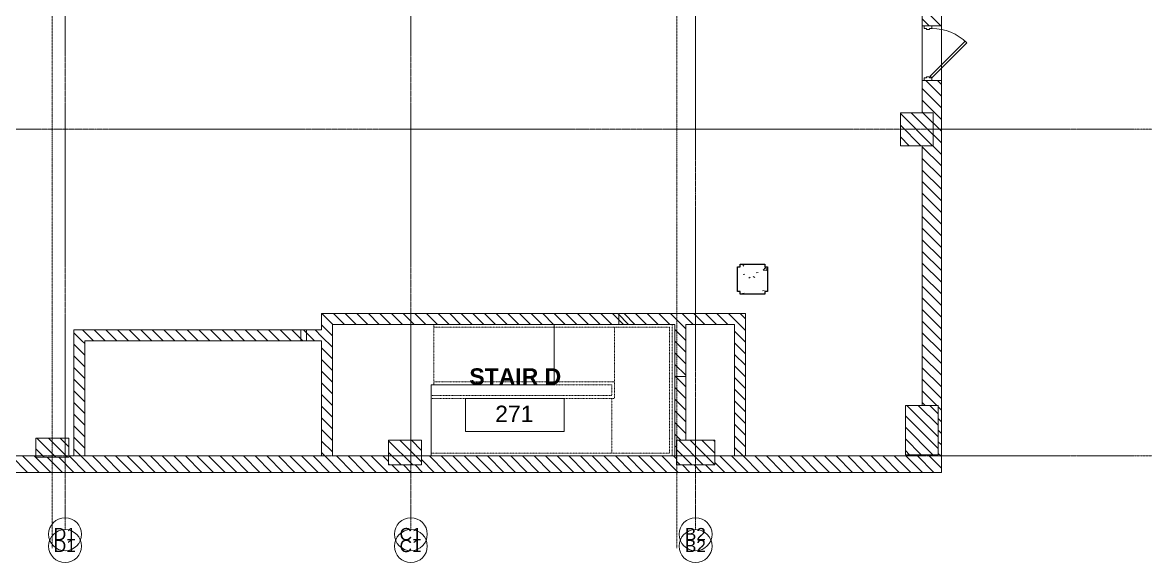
# Model space of a CAD drawing. Header units: inches. Extents: x -956 to 1409, y -1120 to 895.
# Drawn here: x -367 to 453, y -1120 to -726 of the extents above; entities that cross this region are included whole.
import ezdxf

# ---------------------------------------------------------------- set-up
doc = ezdxf.new("R2010")
doc.units = ezdxf.units.IN
doc.header["$MEASUREMENT"] = 0
for name, pattern in [('Grid Line', [0.875, 0.5, -0.125, 0.125, -0.125]), ('Grid Line 1_2_', [0.875, 0.5, -0.125, 0.125, -0.125]), ('Grid Line 1_4_', [0.4375, 0.25, -0.0625, 0.0625, -0.0625]), ('Overhead 1_16_', [0.101562, 0.0625, -0.039062])]:
    doc.linetypes.add(name, pattern=pattern)
for name, color, linetype, lineweight in [('A-AREA-IDEN', 2, 'Continuous', 9), ('A-DOOR', 31, 'Continuous', 13), ('A-DOOR-FRAM', 31, 'Continuous', 20), ('A-FLOR', 192, 'Continuous', 13), ('A-WALL', 113, 'Continuous', 13), ('A-WALL-PATT', 111, 'Continuous', 13), ('S-COLS', 52, 'Continuous', 13), ('S-GRID', 1, 'Continuous', 9), ('S-GRID-IDEN', 1, 'Continuous', 9), ('S-STRS-MBND', 31, 'Continuous', 13)]:
    doc.layers.add(name, color=color, linetype=linetype, lineweight=lineweight)
doc.styles.add('Arial', font='arial.ttf', dxfattribs={"height": 9})
doc.styles.add('Arial_2', font='arial.ttf', dxfattribs={"height": 12})
doc.styles.add('Arial_B', font='arialbd.ttf', dxfattribs={"height": 12})
pattern_1 = [(135, (0, 0), (-4.24264, -4.24264), [])]

# ---------------------------------------------------------------- blocks, each defined once
blk = doc.blocks.new('Concrete-Square-Column - 14 x 24-3368441-7TH FLOOR TELECOM RCP')
at = {"layer": 'S-COLS', "lineweight": 9}
h = blk.add_hatch(dxfattribs=at)
h.set_pattern_fill('FP_3', color=9, style=0, pattern_type=2)
h.set_pattern_definition([(45, (1036.119, -344.82), (-4.24264, 4.24264), [])])
h.paths.add_polyline_path([(-7, -12), (7, -12), (7, 12), (-7, 12)], flags=0)
at = {"layer": 'S-COLS', "color": 53, "lineweight": 20}
for p, q in [((-7, 12), (7, 12)), ((-7, -12), (-7, 12)), ((7, 12), (7, -12)), ((7, -12), (-7, -12))]:
    blk.add_line(p, q, dxfattribs=at)
blk = doc.blocks.new('Concrete-Square-Column - 18 x 24-3368431-7TH FLOOR TELECOM RCP')
at = {"layer": 'S-COLS', "lineweight": 9}
h = blk.add_hatch(dxfattribs=at)
h.set_pattern_fill('FP_4', color=9, style=0, pattern_type=2)
h.set_pattern_definition([(45, (1039.619, -87.227), (-4.24264, 4.24264), [])])
h.paths.add_polyline_path([(-9, 11.25), (-9, -12), (9, -12), (9, 12), (-9, 12)], flags=0)
at = {"layer": 'S-COLS', "color": 53, "lineweight": 20}
for p, q in [((-9, 12), (9, 12)), ((-9, -12), (-9, 12)), ((9, 12), (9, -12)), ((9, -12), (-9, -12))]:
    blk.add_line(p, q, dxfattribs=at)
blk = doc.blocks.new('Concrete-Square-Column - 18 x 28-3368442-7TH FLOOR TELECOM RCP')
at = {"layer": 'S-COLS', "lineweight": 9}
h = blk.add_hatch(dxfattribs=at)
h.set_pattern_fill('FP_5', color=9, style=0, pattern_type=2)
h.set_pattern_definition([(45, (1039.619, 124.898), (-4.24264, 4.24264), [])])
h.paths.add_polyline_path([(-9, -14), (9, -14), (9, 14), (-9, 14)], flags=0)
at = {"layer": 'S-COLS', "color": 53, "lineweight": 20}
for p, q in [((-9, 14), (9, 14)), ((-9, -14), (-9, 14)), ((9, 14), (9, -14)), ((9, -14), (-9, -14))]:
    blk.add_line(p, q, dxfattribs=at)
blk = doc.blocks.new('Concrete-Square-Column - 36 x 24-3368446-7TH FLOOR TELECOM RCP')
at = {"layer": 'S-COLS', "lineweight": 9}
h = blk.add_hatch(dxfattribs=at)
h.set_pattern_fill('FP_8', color=9, style=0, pattern_type=2)
h.set_pattern_definition([(45, (1023.244, 290.023), (-4.24264, 4.24264), [])])
h.paths.add_polyline_path([(-18, 12), (-18, -12), (18, -12), (18, 12)], flags=0)
at = {"layer": 'S-COLS', "color": 53, "lineweight": 20}
for p, q in [((-18, 12), (18, 12)), ((-18, -12), (-18, 12)), ((18, 12), (18, -12)), ((18, -12), (-18, -12))]:
    blk.add_line(p, q, dxfattribs=at)
blk = doc.blocks.new('Concrete-Square-Column - 24 x 24-3368432-7TH FLOOR TELECOM RCP')
at = {"layer": 'S-COLS', "lineweight": 9}
h = blk.add_hatch(dxfattribs=at)
h.set_pattern_fill('FP_9', color=9, style=0, pattern_type=2)
h.set_pattern_definition([(45, (803.744, 286.398), (-4.24264, 4.24264), [])])
h.paths.add_polyline_path([(-12, -12), (12, -12), (12, 12), (-12, 12)], flags=0)
at = {"layer": 'S-COLS', "color": 53, "lineweight": 20}
for p, q in [((-12, 12), (12, 12)), ((-12, -12), (-12, 12)), ((12, 12), (12, -12)), ((12, -12), (-12, -12))]:
    blk.add_line(p, q, dxfattribs=at)
blk = doc.blocks.new('Single-HM Frame - Exterior Egress - 36_-1543818-7TH FLOOR TELECOM RCP')
at = {"layer": 'A-DOOR', "color": 9, "lineweight": 9}
for p, q in [((-16.76, 1.24), (-18, 0)), ((-18, 0), (7.46, -25.45)), ((8.7, -24.21), (-16.76, 1.24)), ((7.46, -25.45), (8.7, -24.21))]:
    blk.add_line(p, q, dxfattribs=at)
blk.add_arc((-18, 0), 36, 315.01, 0, dxfattribs=at)
at = {"layer": 'A-DOOR-FRAM', "color": 53}
for p, q in [((-18, 5.75), (-20, 5.75)), ((-20, 0), (-18, 0)), ((-18, 4), (-18, 5.75)), ((-17.25, 4), (-18, 4)), ((-18, 1.75), (-17.25, 1.75)), ((-18, 0), (-18, 1.75)), ((-17.25, 1.75), (-17.25, 4)), ((17.25, 4), (18, 4)), ((17.25, 1.75), (17.25, 4)), ((18, 1.75), (17.25, 1.75)), ((18, 5.75), (20, 5.75)), ((18, 4), (18, 5.75)), ((18, 0), (18, 1.75)), ((20, 0), (18, 0))]:
    blk.add_line(p, q, dxfattribs=at)
blk = doc.blocks.new('Column - 6th - 22 x 22-3237574-7TH FLOOR TELECOM RCP')
at = {"layer": 'S-COLS', "lineweight": 9}
h = blk.add_hatch(dxfattribs=at)
h.set_pattern_fill('FP_27', color=256, style=0, pattern_type=2)
h.set_pattern_definition([(50, (-161.398, 913.12), (27.5427, -2.4099), [2.88, -31.68]), (355, (-161.398, 913.12), (-5.32784, 28.8843), [2.304, -25.344]), (100.451, (-159.103, 912.918), (22.2153, 26.4739), [2.448, -26.924]), (46.184, (-161.398, 920.8), (40.9819, -6.3564), [4.32, -47.52]), (96.636, (-157.983, 920.27), (35.8907, 37.4062), [3.671, -40.386]), (351.184, (-161.4, 920.8), (35.891, 37.4062), [3.456, -38.016]), (21, (-157.558, 918.88), (22.92104, -15.46073), [2.88, -31.68]), (326, (-157.558, 918.88), (9.3435, 27.8457), [2.304, -25.344]), (71.451, (-155.648, 917.59), (32.2648, 12.3844), [2.448, -26.924]), (37.5, (-161.398, 913.119), (0.46686, 12.78271), [1.267, -23.77, 1.267, -24.461, -25.44]), (37.5, (-161.398, 913.119), (0.46686, 12.78271), [-50.765, 1.267, -24.173]), (7.5, (-161.398, 913.119), (10.10159, 15.1451), [1.267, -13.402, 1.267, -23.194, -9.696]), (7.5, (-161.398, 913.119), (10.10159, 15.1451), [-39.13, 1.267, -8.429]), (327.5, (-169.961, 913.119), (20.49916, -0.86578), [1.267, -8.333, 1.267, -28.685, -39.744]), (327.5, (-169.961, 913.119), (20.49916, -0.86578), [-39.552, 1.267, -38.477]), (317.5, (-173.801, 913.119), (22.39478, 3.8443), [1.267, -11.213, 1.267, -18.624, -28.224]), (317.5, (-173.801, 913.119), (22.39478, 3.8443), [-32.371, 1.267, -26.957])])
h.paths.add_polyline_path([(-4, -11), (14, -11), (14, -9), (16, -9), (16, 9), (14, 9), (14, 11), (-4, 11), (-4, 9), (-6, 9), (-6, -9), (-4, -9)], flags=0)
at = {"layer": 'S-COLS', "color": 213, "lineweight": 30}
for p, q in [((-6, -9), (-6, 9)), ((-6, 9), (-4, 9)), ((-4, 11), (14, 11)), ((-4, 9), (-4, 11)), ((14, 11), (14, 9)), ((14, 9), (16, 9)), ((16, 9), (16, -9)), ((-4, -9), (-6, -9)), ((-4, -11), (-4, -9)), ((14, -11), (-4, -11)), ((16, -9), (14, -9)), ((14, -9), (14, -11))]:
    blk.add_line(p, q, dxfattribs=at)
blk = doc.blocks.new('Grid - Grid Head - Circle-20770-7TH FLOOR TELECOM RCP')
at = {"layer": 'S-GRID-IDEN', "color": 9}
blk.add_circle((0, 0), 0.125, dxfattribs=at)
blk = doc.blocks.new('18433_1 - AEO NY - CENTRAL_rvt-1-7TH FLOOR TELECOM RCP')
at = {"layer": 'A-WALL-PATT', "lineweight": 9}
h = blk.add_hatch(dxfattribs=at)
h.set_pattern_fill('FP_1', color=9, style=0, pattern_type=2)
h.set_pattern_definition(pattern_1)
h.paths.add_polyline_path([(290.4, -1042.12), (304.4, -1042.12), (304.4, -768.12), (290.4, -768.12), (290.4, -791.74), (298.4, -791.74), (298.4, -815.74), (290.4, -815.74), (290.4, -1005.24), (302.02, -1005.24), (302.02, -1041.24), (290.4, -1041.24)], flags=0)
h.paths.add_polyline_path([(304.4, -728.12), (304.4, -556.12), (290.4, -556.12), (290.4, -562.62), (294.9, -562.62), (294.9, -586.62), (290.4, -586.62), (290.4, -728.12)], flags=0)
h = blk.add_hatch(dxfattribs=at)
h.set_pattern_fill('FP_1', color=9, style=0, pattern_type=2)
h.set_pattern_definition(pattern_1)
h.paths.add_polyline_path([(-140.23, -1042.12), (-140.23, -938.12), (-148.23, -938.12), (-148.23, -1042.12)], flags=0)
h = blk.add_hatch(dxfattribs=at)
h.set_pattern_fill('FP_1', color=9, style=0, pattern_type=2)
h.set_pattern_definition(pattern_1)
h.paths.add_polyline_path([(-140.23, -946.12), (-62.35, -946.12), (-62.35, -938.12), (-140.23, -938.12)], flags=0)
h = blk.add_hatch(dxfattribs=at)
h.set_pattern_fill('FP_1', color=9, style=0, pattern_type=2)
h.set_pattern_definition(pattern_1)
h.paths.add_polyline_path([(76, -946.12), (68, -938.12), (-62.35, -938.12), (-62.35, -946.12)], flags=0)
h = blk.add_hatch(dxfattribs=at)
h.set_pattern_fill('FP_1', color=9, style=0, pattern_type=2)
h.set_pattern_definition(pattern_1)
h.paths.add_polyline_path([(117.77, -946.12), (117.77, -938.12), (68.77, -938.12), (68.77, -946.12), (109.77, -946.12)], flags=0)
h = blk.add_hatch(dxfattribs=at)
h.set_pattern_fill('FP_1', color=9, style=0, pattern_type=2)
h.set_pattern_definition(pattern_1)
h.paths.add_polyline_path([(153.4, -946.12), (153.4, -938.12), (117.77, -938.12), (117.77, -946.12)], flags=0)
h = blk.add_hatch(dxfattribs=at)
h.set_pattern_fill('FP_1', color=9, style=0, pattern_type=2)
h.set_pattern_definition(pattern_1)
h.paths.add_polyline_path([(153.4, -976.12), (161.4, -976.12), (161.4, -938.12), (153.4, -938.12), (153.4, -946.12)], flags=0)
h = blk.add_hatch(dxfattribs=at)
h.set_pattern_fill('FP_1', color=9, style=0, pattern_type=2)
h.set_pattern_definition(pattern_1)
h.paths.add_polyline_path([(-159.23, -958.12), (-159.23, -950.12), (-329.1, -950.12), (-329.1, -958.12), (-163.23, -958.12)], flags=0)
h = blk.add_hatch(dxfattribs=at)
h.set_pattern_fill('FP_1', color=9, style=0, pattern_type=2)
h.set_pattern_definition(pattern_1)
h.paths.add_polyline_path([(-159.23, -958.12), (-148.23, -958.12), (-148.23, -950.12), (-163.23, -950.12), (-163.23, -958.12)], flags=0)
h = blk.add_hatch(dxfattribs=at)
h.set_pattern_fill('FP_1', color=9, style=0, pattern_type=2)
h.set_pattern_definition(pattern_1)
h.paths.add_polyline_path([(117.77, -984.14), (117.77, -946.12), (109.77, -946.12), (109.77, -984.14)], flags=0)
h = blk.add_hatch(dxfattribs=at)
h.set_pattern_fill('FP_1', color=9, style=0, pattern_type=2)
h.set_pattern_definition(pattern_1)
h.paths.add_polyline_path([(-321.1, -1042.12), (-321.1, -958.12), (-329.1, -958.12), (-329.1, -1042.12)], flags=0)
h = blk.add_hatch(dxfattribs=at)
h.set_pattern_fill('FP_1', color=9, style=0, pattern_type=2)
h.set_pattern_definition(pattern_1)
h.paths.add_polyline_path([(161.4, -1042.12), (161.4, -976.12), (153.4, -976.12), (153.4, -1042.12)], flags=0)
h = blk.add_hatch(dxfattribs=at)
h.set_pattern_fill('FP_1', color=9, style=0, pattern_type=2)
h.set_pattern_definition(pattern_1)
h.paths.add_polyline_path([(110.9, -1042.12), (110.9, -1030.62), (117.77, -1030.62), (117.77, -984.14), (109.77, -984.14), (109.77, -1042.12)], flags=0)
h = blk.add_hatch(dxfattribs=at)
h.set_pattern_fill('FP_1', color=9, style=0, pattern_type=2)
h.set_pattern_definition(pattern_1)
h.paths.add_polyline_path([(304.4, -1054.12), (304.4, -1042.12), (138.9, -1042.12), (138.9, -1048.62), (110.9, -1048.62), (110.9, -1042.12), (-75.23, -1042.12), (-75.23, -1048.62), (-99.23, -1048.62), (-99.23, -1042.12), (-332.82, -1042.13), (-332.82, -1043.12), (-356.82, -1043.12), (-356.82, -1042.12), (-575.1, -1042.12), (-575.1, -1043.12), (-581.48, -1043.12), (-581.48, -1051.12), (-599.48, -1051.12), (-599.48, -1042.12), (-789.98, -1042.12), (-789.98, -1048.62), (-817.98, -1048.62), (-817.98, -1042.12), (-892.39, -1042.12), (-892.39, -1054.12), (226.73, -1054.12)], flags=0)
at = {"layer": 'A-FLOR', "color": 9, "lineweight": 9}
for p, q in [((21.74, -946.12), (21.74, -990.12)), ((21.74, -990.12), (-68.23, -990.12)), ((-68.23, -990.12), (-68.23, -1042.12))]:
    blk.add_line(p, q, dxfattribs=at)
at = {"layer": 'A-WALL', "color": 53, "lineweight": 20}
for p, q in [((304.4, -556.12), (304.4, -728.12)), ((290.4, -728.12), (290.4, -586.62)), ((304.4, -728.12), (290.4, -728.12)), ((290.4, -791.74), (290.4, -768.12)), ((290.4, -768.12), (304.4, -768.12)), ((304.4, -768.12), (304.4, -1042.12)), ((290.4, -1005.24), (290.4, -815.74)), ((-148.23, -950.12), (-148.23, -938.12)), ((-148.23, -938.12), (-140.23, -938.12)), ((-140.23, -938.12), (-62.35, -938.12)), ((-62.35, -938.12), (68, -938.12)), ((68, -938.12), (76, -946.12)), ((68.77, -946.12), (68.77, -938.12)), ((68.77, -938.12), (117.77, -938.12)), ((117.77, -938.12), (153.4, -938.12)), ((153.4, -938.12), (161.4, -938.12)), ((161.4, -938.12), (161.4, -976.12)), ((-329.1, -958.12), (-329.1, -950.12)), ((-329.1, -950.12), (-163.23, -950.12)), ((-163.23, -958.12), (-163.23, -950.12)), ((-159.23, -950.12), (-159.23, -958.12)), ((-159.23, -950.12), (-148.23, -950.12)), ((-140.23, -946.12), (-140.23, -1042.12)), ((-62.35, -946.12), (-140.23, -946.12)), ((76, -946.12), (-62.35, -946.12)), ((109.77, -946.12), (68.77, -946.12)), ((109.77, -984.14), (109.77, -946.12)), ((117.77, -946.12), (117.77, -984.14)), ((153.4, -946.12), (117.77, -946.12)), ((153.4, -976.12), (153.4, -946.12)), ((-329.1, -1042.12), (-329.1, -958.12)), ((-321.1, -958.12), (-321.1, -1042.12)), ((-163.23, -958.12), (-321.1, -958.12)), ((-148.23, -958.12), (-159.23, -958.12)), ((-148.23, -1042.12), (-148.23, -958.12)), ((153.4, -1042.12), (153.4, -976.12)), ((161.4, -976.12), (161.4, -1042.12)), ((117.77, -984.14), (109.77, -984.14)), ((109.77, -1042.12), (109.77, -984.14)), ((109.77, -984.14), (117.77, -984.14)), ((117.77, -984.14), (117.77, -1030.62)), ((290.4, -1042.12), (290.4, -1041.24)), ((-575.1, -1042.12), (-356.82, -1042.12)), ((-332.82, -1042.12), (-329.1, -1042.12)), ((-321.1, -1042.12), (-148.23, -1042.12)), ((-140.23, -1042.12), (-99.23, -1042.12)), ((-75.23, -1042.12), (109.77, -1042.12)), ((138.9, -1042.12), (153.4, -1042.12)), ((161.4, -1042.12), (290.4, -1042.12)), ((304.4, -1042.12), (304.4, -1054.12)), ((304.4, -1054.12), (-892.39, -1054.12))]:
    blk.add_line(p, q, dxfattribs=at)
at = {"layer": 'A-WALL', "color": 9, "lineweight": 9}
for p, q in [((290.4, -728.12), (290.4, -768.12)), ((304.4, -768.12), (304.4, -728.12)), ((-163.23, -950.12), (-159.23, -950.12)), ((-159.23, -958.12), (-163.23, -958.12))]:
    blk.add_line(p, q, dxfattribs=at)
at = {"layer": 'A-WALL', "color": 253}
for p, q in [((-163.23, -950.12), (-159.23, -950.12)), ((-159.23, -958.12), (-163.23, -958.12))]:
    blk.add_line(p, q, dxfattribs=at)
at = {"layer": 'S-GRID', "linetype": 'Grid Line 1_4_'}
for p, q in [((-335.48, -529.37), (-335.48, -1087.29)), ((-82.98, -529.37), (-82.98, -1087.29)), ((124.9, -529.37), (124.9, -1087.29)), ((444.9, -803.74), (-904.42, -803.74)), ((444.9, -1042.12), (-904.42, -1042.12))]:
    blk.add_line(p, q, dxfattribs=at)
at = {"layer": 'S-STRS-MBND', "color": 9, "linetype": 'Overhead 1_16_', "lineweight": 9}
for p, q in [((-66.23, -946.12), (-66.23, -948.12)), ((-66.23, -946.12), (55.23, -946.12)), ((-66.23, -948.12), (68.66, -948.12)), ((-66.23, -948.12), (-66.23, -988.12)), ((65.77, -948.12), (65.77, -988.12)), ((105.77, -948.12), (68.66, -948.12)), ((105.77, -1040.12), (105.77, -948.12)), ((107.77, -1042.12), (107.77, -946.12)), ((-66.23, -988.12), (-66.23, -990.12)), ((-66.23, -988.12), (63.77, -988.12)), ((-66.23, -990.12), (63.77, -990.12)), ((65.77, -988.12), (63.77, -988.12)), ((63.77, -988.12), (65.77, -988.12)), ((63.77, -990.12), (63.77, -998.12)), ((65.77, -988.12), (65.77, -1000.12)), ((63.77, -998.12), (-68.23, -998.12)), ((63.77, -1000.12), (-68.23, -1000.12)), ((63.77, -1000.12), (65.77, -1000.12)), ((63.77, -1040.12), (63.77, -1000.12)), ((71.89, -1040.12), (-68.23, -1040.12)), ((71.89, -1040.12), (105.77, -1040.12))]:
    blk.add_line(p, q, dxfattribs=at)
at = {"color": 9, "lineweight": 9}
for name, p, rotation in [('Single-HM Frame - Exterior Egress - 36_-1543818-7TH FLOOR TELECOM RCP', (297.4, -748.12), 89.99999999999991), ('Concrete-Square-Column - 24 x 24-3368432-7TH FLOOR TELECOM RCP', (286.4, -803.74), 89.9999999999999), ('Concrete-Square-Column - 36 x 24-3368446-7TH FLOOR TELECOM RCP', (290.02, -1023.24), 89.9999999999999), ('Concrete-Square-Column - 14 x 24-3368441-7TH FLOOR TELECOM RCP', (-344.82, -1036.12), 89.9999999999999), ('Concrete-Square-Column - 18 x 24-3368431-7TH FLOOR TELECOM RCP', (-87.23, -1039.62), 89.9999999999999), ('Concrete-Square-Column - 18 x 28-3368442-7TH FLOOR TELECOM RCP', (124.9, -1039.62), 89.9999999999999)]:
    blk.add_blockref(name, p, dxfattribs=dict(at, rotation=rotation))
blk.add_blockref('Column - 6th - 22 x 22-3237574-7TH FLOOR TELECOM RCP', (161.4, -913.12), dxfattribs=at)
at = {"color": 63, "lineweight": 5, "xscale": 95.99999999999994, "yscale": 95.99999999999994, "zscale": 95.99999999999994, "rotation": 180}
for p in [(-335.48, -1099.29), (-82.98, -1099.29), (124.9, -1099.29)]:
    blk.add_blockref('Grid - Grid Head - Circle-20770-7TH FLOOR TELECOM RCP', p, dxfattribs=at)
at = {"layer": 'S-GRID-IDEN', "char_height": 9, "attachment_point": 1, "style": 'Arial'}
for s, insert, width in [('D1', (-343.73, -1094.69), 19.695), ('C1', (-91.23, -1094.69), 19.695), ('B2', (117.02, -1094.69), 18.786)]:
    blk.add_mtext(s, dxfattribs=dict(at, insert=insert, width=width))
blk = doc.blocks.new('Grid - Grid Head - Circle 2-575745-7TH FLOOR TELECOM RCP')
at = {"layer": 'S-GRID-IDEN', "color": 63, "lineweight": 13}
blk.add_circle((0, 0), 0.125, dxfattribs=at)
blk = doc.blocks.new('5649_structural model_2019_rvt-1-7TH FLOOR TELECOM RCP')
at = {"layer": 'S-GRID', "linetype": 'Grid Line', "lineweight": 13}
for p, q in [((-344.82, -1013.39), (-344.82, 774.85)), ((111.15, -1013.39), (111.15, 774.85)), ((124.9, 774.85), (124.9, -999.91)), ((-335.48, -625.37), (-335.48, -999.91)), ((-82.98, -625.37), (-82.98, -999.91)), ((398.09, -803.74), (-835.82, -803.74)), ((398.09, -1042.12), (-835.82, -1042.12))]:
    blk.add_line(p, q, dxfattribs=at)
at = {"layer": 'S-GRID', "linetype": 'Grid Line 1_2_', "lineweight": 13}
for p, q in [((494.09, -803.74), (398.09, -803.74)), ((-335.48, -999.91), (-335.48, -1095.91)), ((-82.98, -999.91), (-82.98, -1095.91)), ((124.9, -999.91), (124.9, -1095.91)), ((-344.82, -1109.39), (-344.82, -1013.39)), ((111.15, -1109.39), (111.15, -1013.39)), ((494.09, -1042.12), (398.09, -1042.12))]:
    blk.add_line(p, q, dxfattribs=at)
at = {"color": 123, "lineweight": 5, "xscale": 95.99999999999994, "yscale": 95.99999999999994, "zscale": 95.99999999999994, "rotation": 180}
for p in [(-335.48, -1107.91), (-82.98, -1107.91), (124.9, -1107.91)]:
    blk.add_blockref('Grid - Grid Head - Circle 2-575745-7TH FLOOR TELECOM RCP', p, dxfattribs=at)
at = {"layer": 'S-GRID-IDEN', "lineweight": 13, "char_height": 9, "attachment_point": 1, "style": 'Arial'}
for s, insert, width in [('D1', (-343.73, -1103.31), 19.695), ('C1', (-91.23, -1103.31), 19.695), ('B2', (117.02, -1103.31), 18.786)]:
    blk.add_mtext(s, dxfattribs=dict(at, insert=insert, width=width))
blk = doc.blocks.new('Room Tag - Room Tag-84095-7TH FLOOR TELECOM RCP')
at = {"layer": 'A-AREA-IDEN'}
for p, q in [((-0.375, -0.0625), (-0.375, -0.3125)), ((-0.375, -0.0625), (0.375, -0.0625)), ((0.375, -0.0625), (0.375, -0.3125)), ((-0.375, -0.3125), (0.375, -0.3125))]:
    blk.add_line(p, q, dxfattribs=at)

msp = doc.modelspace()

# ---------------------------------------------------------------- block references
at = {"lineweight": 5}
for name in ['18433_1 - AEO NY - CENTRAL_rvt-1-7TH FLOOR TELECOM RCP', '5649_structural model_2019_rvt-1-7TH FLOOR TELECOM RCP']:
    msp.add_blockref(name, (0, 0), dxfattribs=at)
at = {"layer": 'A-AREA-IDEN', "xscale": 95.99999999999994, "yscale": 95.99999999999994, "zscale": 95.99999999999994}
msp.add_blockref('Room Tag - Room Tag-84095-7TH FLOOR TELECOM RCP', (-7.17, -994.24), dxfattribs=at)

# ---------------------------------------------------------------- texts
at = {"layer": 'A-AREA-IDEN', "char_height": 12, "attachment_point": 1}
for s, insert, width, style in [('STAIR D', (-40.28, -978.17), 79.992, 'Arial_B'), ('271', (-21.44, -1005.42), 33.633, 'Arial_2')]:
    msp.add_mtext(s, dxfattribs=dict(at, insert=insert, width=width, style=style))

doc.saveas('drawing.dxf')
